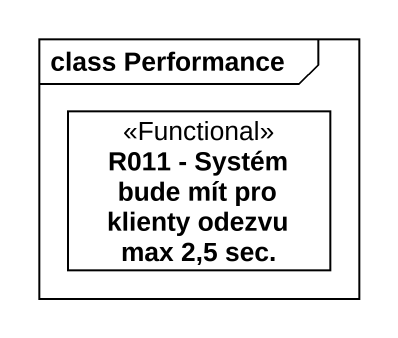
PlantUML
@startuml
mainframe class Performance
hide circle
hide empty members
class "R011 - Systém bude mít pro klienty odezvu max 2,5 sec." as R011_Systém_bude_mít_pro <<Functional>>
@enduml
